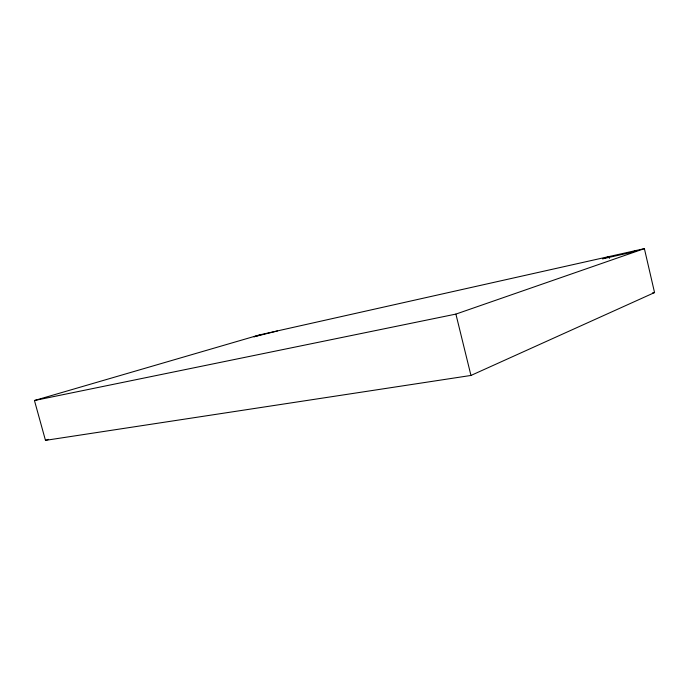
<?xml version="1.0" encoding="UTF-8"?>
<svg xmlns="http://www.w3.org/2000/svg" width="689" height="689" viewBox="0 0 689 689"><rect width="100%" height="100%" fill="white"/><g stroke="black" fill="none" stroke-linecap="round" stroke-linejoin="round"><path stroke-width="1.03" d="M470.957 375.453L654.55 292.567L644.387 248.634L259.176 335L34.45 400.516L45.474 440.366L470.957 375.453L455.894 314.098L644.387 248.634M636.8 250.417L630.607 252.562L602.548 258.831L608.973 256.661L609.377 258.375M45.474 440.366L48.531 439.349M277.357 330.987L253.871 336.8L261.958 334.441M34.45 400.516L455.894 314.098M652.44 292.971L654.55 292.567"/></g></svg>
